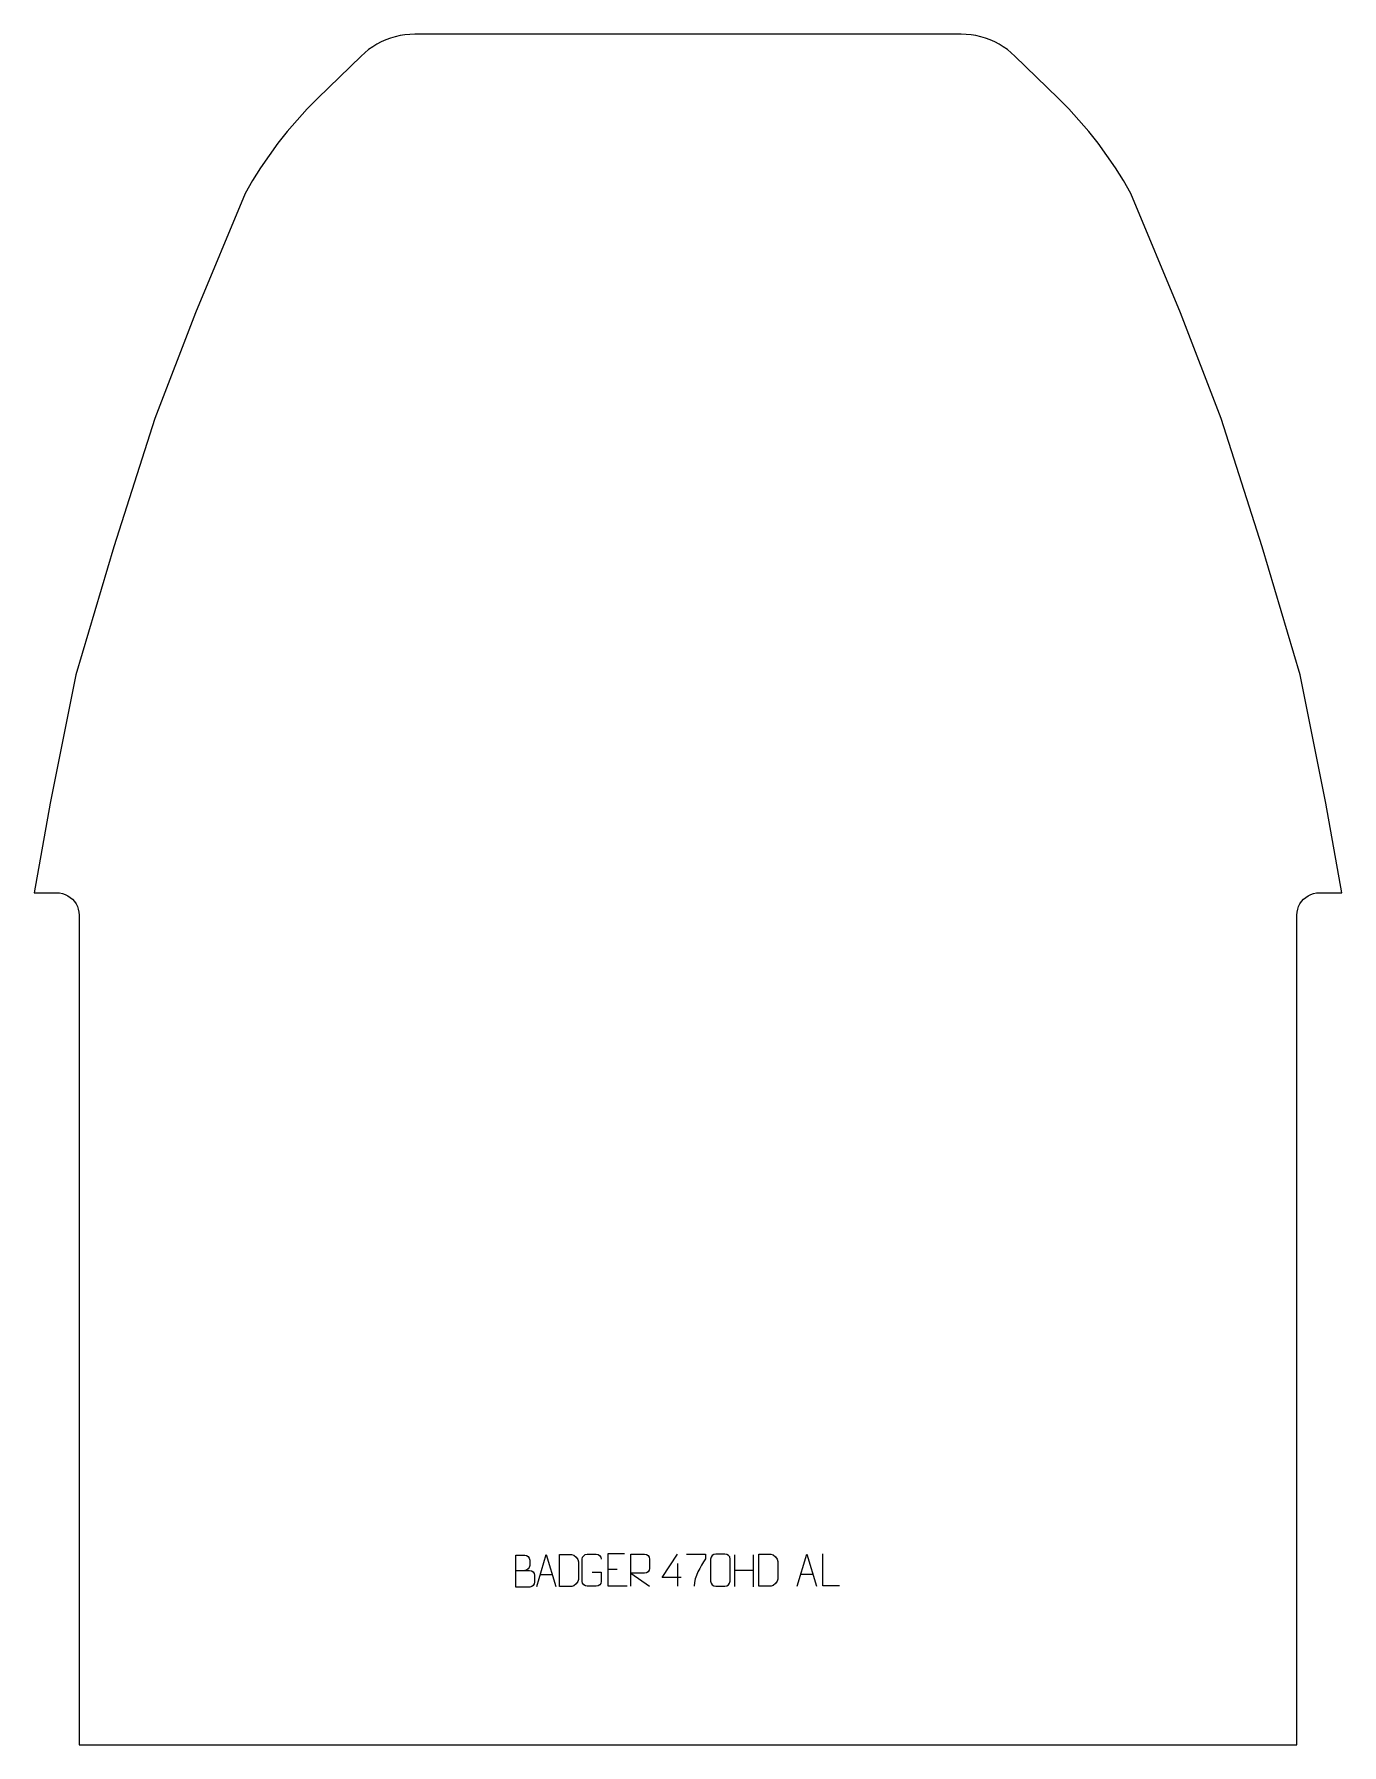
# Model space of a CAD drawing. Header units: millimetres. Extents: x -500 to 520, y 514 to 1849.
import ezdxf

# ---------------------------------------------------------------- set-up
doc = ezdxf.new("R2010")
doc.units = ezdxf.units.MM
doc.header["$MEASUREMENT"] = 0
doc.layers.add('layer 1', color=7, linetype='Continuous')

msp = doc.modelspace()

# ---------------------------------------------------------------- linework, layer by layer
at = {"layer": 'layer 1', "color": 242, "lineweight": 9}
msp.add_open_spline([(-202.9798, 1848.7322), (-202.9798, 1848.7322), (223.1931, 1848.7322), (223.1931, 1848.7322), (223.1931, 1848.7322), (223.1931, 1848.7322), (227.054, 1848.607), (227.054, 1848.607), (227.054, 1848.607), (227.054, 1848.607), (230.9, 1848.2359), (230.9, 1848.2359), (230.9, 1848.2359), (230.9, 1848.2359), (234.7127, 1847.6144), (234.7127, 1847.6144), (234.7127, 1847.6144), (234.7127, 1847.6144), (238.4783, 1846.7508), (238.4783, 1846.7508), (238.4783, 1846.7508), (238.4783, 1846.7508), (242.1814, 1845.6468), (242.1814, 1845.6468), (242.1814, 1845.6468), (242.1814, 1845.6468), (245.8041, 1844.3057), (245.8041, 1844.3057), (245.8041, 1844.3057), (245.8041, 1844.3057), (249.3354, 1842.737), (249.3354, 1842.737), (249.3354, 1842.737), (249.3354, 1842.737), (252.7554, 1840.9411), (252.7554, 1840.9411), (252.7554, 1840.9411), (252.7554, 1840.9411), (256.0541, 1838.9303), (256.0541, 1838.9303), (256.0541, 1838.9303), (256.0541, 1838.9303), (259.2176, 1836.7102), (259.2176, 1836.7102), (259.2176, 1836.7102), (259.2176, 1836.7102), (262.2288, 1834.2911), (262.2288, 1834.2911), (262.2288, 1834.2911), (262.2288, 1834.2911), (265.0799, 1831.6843), (265.0799, 1831.6843), (265.0799, 1831.6843), (265.0799, 1831.6843), (298.8561, 1798.733), (298.8561, 1798.733), (298.8561, 1798.733), (298.8561, 1798.733), (307.108, 1790.3807), (307.108, 1790.3807), (307.108, 1790.3807), (307.108, 1790.3807), (315.0498, 1781.7338), (315.0498, 1781.7338), (315.0498, 1781.7338), (315.0498, 1781.7338), (322.6692, 1772.8016), (322.6692, 1772.8016), (322.6692, 1772.8016), (322.6692, 1772.8016), (329.9562, 1763.5975), (329.9562, 1763.5975), (329.9562, 1763.5975), (329.9562, 1763.5975), (336.9031, 1754.1335), (336.9031, 1754.1335), (336.9031, 1754.1335), (336.9031, 1754.1335), (343.4988, 1744.4191), (343.4988, 1744.4191), (343.4988, 1744.4191), (343.4988, 1744.4191), (349.7361, 1734.4727), (349.7361, 1734.4727), (349.7361, 1734.4727), (349.7361, 1734.4727), (355.6028, 1724.3052), (355.6028, 1724.3052), (355.6028, 1724.3052), (355.6028, 1724.3052), (394.3965, 1631.4065), (394.3965, 1631.4065), (394.3965, 1631.4065), (394.3965, 1631.4065), (426.1065, 1548.7318), (426.1065, 1548.7318), (426.1065, 1548.7318), (426.1065, 1548.7318), (458.1061, 1448.7317), (458.1061, 1448.7317), (458.1061, 1448.7317), (458.1061, 1448.7317), (487.6059, 1348.7315), (487.6059, 1348.7315), (487.6059, 1348.7315), (487.6059, 1348.7315), (507.6046, 1248.7336), (507.6046, 1248.7336), (507.6046, 1248.7336), (507.6046, 1248.7336), (520.1058, 1178.7318), (520.1058, 1178.7318), (520.1058, 1178.7318), (520.1058, 1178.7318), (502.6059, 1178.7318), (502.6059, 1178.7318), (502.6059, 1178.7318), (502.6059, 1178.7318), (500.3215, 1178.5828), (500.3215, 1178.5828), (500.3215, 1178.5828), (500.3215, 1178.5828), (498.0764, 1178.1358), (498.0764, 1178.1358), (498.0764, 1178.1358), (498.0764, 1178.1358), (495.9094, 1177.4007), (495.9094, 1177.4007), (495.9094, 1177.4007), (495.9094, 1177.4007), (493.8554, 1176.3887), (493.8554, 1176.3887), (493.8554, 1176.3887), (493.8554, 1176.3887), (491.9521, 1175.1163), (491.9521, 1175.1163), (491.9521, 1175.1163), (491.9521, 1175.1163), (490.2321, 1173.6057), (490.2321, 1173.6057), (490.2321, 1173.6057), (490.2321, 1173.6057), (488.7216, 1171.8863), (488.7216, 1171.8863), (488.7216, 1171.8863), (488.7216, 1171.8863), (487.4497, 1169.983), (487.4497, 1169.983), (487.4497, 1169.983), (487.4497, 1169.983), (486.4371, 1167.929), (486.4371, 1167.929), (486.4371, 1167.929), (486.4371, 1167.929), (485.7026, 1165.762), (485.7026, 1165.762), (485.7026, 1165.762), (485.7026, 1165.762), (485.255, 1163.5164), (485.255, 1163.5164), (485.255, 1163.5164), (485.255, 1163.5164), (485.1066, 1161.2319), (485.1066, 1161.2319), (485.1066, 1161.2319), (485.1066, 1161.2319), (485.1066, 513.7335), (485.1066, 513.7335), (485.1066, 513.7335), (485.1066, 513.7335), (-464.8933, 513.7335), (-464.8933, 513.7335), (-464.8933, 513.7335), (-464.8933, 513.7335), (-464.8933, 1161.2319), (-464.8933, 1161.2319), (-464.8933, 1161.2319), (-464.8933, 1161.2319), (-465.0439, 1163.5164), (-465.0439, 1163.5164), (-465.0439, 1163.5164), (-465.0439, 1163.5164), (-465.4893, 1165.762), (-465.4893, 1165.762), (-465.4893, 1165.762), (-465.4893, 1165.762), (-466.226, 1167.929), (-466.226, 1167.929), (-466.226, 1167.929), (-466.226, 1167.929), (-467.2386, 1169.983), (-467.2386, 1169.983), (-467.2386, 1169.983), (-467.2386, 1169.983), (-468.5105, 1171.8863), (-468.5105, 1171.8863), (-468.5105, 1171.8863), (-468.5105, 1171.8863), (-470.0194, 1173.6057), (-470.0194, 1173.6057), (-470.0194, 1173.6057), (-470.0194, 1173.6057), (-471.741, 1175.1163), (-471.741, 1175.1163), (-471.741, 1175.1163), (-471.741, 1175.1163), (-473.6443, 1176.3887), (-473.6443, 1176.3887), (-473.6443, 1176.3887), (-473.6443, 1176.3887), (-475.6961, 1177.4007), (-475.6961, 1177.4007), (-475.6961, 1177.4007), (-475.6961, 1177.4007), (-477.8653, 1178.1358), (-477.8653, 1178.1358), (-477.8653, 1178.1358), (-477.8653, 1178.1358), (-480.1087, 1178.5828), (-480.1087, 1178.5828), (-480.1087, 1178.5828), (-480.1087, 1178.5828), (-482.3932, 1178.7318), (-482.3932, 1178.7318), (-482.3932, 1178.7318), (-482.3932, 1178.7318), (-499.8942, 1178.7318), (-499.8942, 1178.7318), (-499.8942, 1178.7318), (-499.8942, 1178.7318), (-487.3935, 1248.7336), (-487.3935, 1248.7336), (-487.3935, 1248.7336), (-487.3935, 1248.7336), (-467.3948, 1348.7315), (-467.3948, 1348.7315), (-467.3948, 1348.7315), (-467.3948, 1348.7315), (-437.8928, 1448.7317), (-437.8928, 1448.7317), (-437.8928, 1448.7317), (-437.8928, 1448.7317), (-405.8937, 1548.7318), (-405.8937, 1548.7318), (-405.8937, 1548.7318), (-405.8937, 1548.7318), (-374.1854, 1631.4065), (-374.1854, 1631.4065), (-374.1854, 1631.4065), (-374.1854, 1631.4065), (-335.3917, 1724.3052), (-335.3917, 1724.3052), (-335.3917, 1724.3052), (-335.3917, 1724.3052), (-329.5233, 1734.4727), (-329.5233, 1734.4727), (-329.5233, 1734.4727), (-329.5233, 1734.4727), (-323.2877, 1744.4191), (-323.2877, 1744.4191), (-323.2877, 1744.4191), (-323.2877, 1744.4191), (-316.692, 1754.1335), (-316.692, 1754.1335), (-316.692, 1754.1335), (-316.692, 1754.1335), (-309.7451, 1763.5975), (-309.7451, 1763.5975), (-309.7451, 1763.5975), (-309.7451, 1763.5975), (-302.4559, 1772.8016), (-302.4559, 1772.8016), (-302.4559, 1772.8016), (-302.4559, 1772.8016), (-294.837, 1781.7338), (-294.837, 1781.7338), (-294.837, 1781.7338), (-294.837, 1781.7338), (-286.8953, 1790.3807), (-286.8953, 1790.3807), (-286.8953, 1790.3807), (-286.8953, 1790.3807), (-278.6444, 1798.733), (-278.6444, 1798.733), (-278.6444, 1798.733), (-278.6444, 1798.733), (-244.8688, 1831.6843), (-244.8688, 1831.6843), (-244.8688, 1831.6843), (-244.8688, 1831.6843), (-242.0177, 1834.2911), (-242.0177, 1834.2911), (-242.0177, 1834.2911), (-242.0177, 1834.2911), (-239.0043, 1836.7102), (-239.0043, 1836.7102), (-239.0043, 1836.7102), (-239.0043, 1836.7102), (-235.843, 1838.9303), (-235.843, 1838.9303), (-235.843, 1838.9303), (-235.843, 1838.9303), (-232.5443, 1840.9411), (-232.5443, 1840.9411), (-232.5443, 1840.9411), (-232.5443, 1840.9411), (-229.1221, 1842.737), (-229.1221, 1842.737), (-229.1221, 1842.737), (-229.1221, 1842.737), (-225.593, 1844.3057), (-225.593, 1844.3057), (-225.593, 1844.3057), (-225.593, 1844.3057), (-221.9703, 1845.6468), (-221.9703, 1845.6468), (-221.9703, 1845.6468), (-221.9703, 1845.6468), (-218.2672, 1846.7508), (-218.2672, 1846.7508), (-218.2672, 1846.7508), (-218.2672, 1846.7508), (-214.5016, 1847.6144), (-214.5016, 1847.6144), (-214.5016, 1847.6144), (-214.5016, 1847.6144), (-210.6866, 1848.2359), (-210.6866, 1848.2359), (-210.6866, 1848.2359), (-210.6866, 1848.2359), (-206.8412, 1848.607), (-206.8412, 1848.607), (-206.8412, 1848.607), (-206.8412, 1848.607), (-202.9798, 1848.7322), (-202.9798, 1848.7322)], degree=3, knots=[0, 0, 0, 0, 0.011764706, 0.011764706, 0.011764706, 0.011764706, 0.023529412, 0.023529412, 0.023529412, 0.023529412, 0.035294118, 0.035294118, 0.035294118, 0.035294118, 0.047058824, 0.047058824, 0.047058824, 0.047058824, 0.058823529, 0.058823529, 0.058823529, 0.058823529, 0.070588235, 0.070588235, 0.070588235, 0.070588235, 0.082352941, 0.082352941, 0.082352941, 0.082352941, 0.094117647, 0.094117647, 0.094117647, 0.094117647, 0.105882353, 0.105882353, 0.105882353, 0.105882353, 0.117647059, 0.117647059, 0.117647059, 0.117647059, 0.129411765, 0.129411765, 0.129411765, 0.129411765, 0.141176471, 0.141176471, 0.141176471, 0.141176471, 0.152941176, 0.152941176, 0.152941176, 0.152941176, 0.164705882, 0.164705882, 0.164705882, 0.164705882, 0.176470588, 0.176470588, 0.176470588, 0.176470588, 0.188235294, 0.188235294, 0.188235294, 0.188235294, 0.2, 0.2, 0.2, 0.2, 0.211764706, 0.211764706, 0.211764706, 0.211764706, 0.223529412, 0.223529412, 0.223529412, 0.223529412, 0.235294118, 0.235294118, 0.235294118, 0.235294118, 0.247058824, 0.247058824, 0.247058824, 0.247058824, 0.258823529, 0.258823529, 0.258823529, 0.258823529, 0.270588235, 0.270588235, 0.270588235, 0.270588235, 0.282352941, 0.282352941, 0.282352941, 0.282352941, 0.294117647, 0.294117647, 0.294117647, 0.294117647, 0.305882353, 0.305882353, 0.305882353, 0.305882353, 0.317647059, 0.317647059, 0.317647059, 0.317647059, 0.329411765, 0.329411765, 0.329411765, 0.329411765, 0.341176471, 0.341176471, 0.341176471, 0.341176471, 0.352941176, 0.352941176, 0.352941176, 0.352941176, 0.364705882, 0.364705882, 0.364705882, 0.364705882, 0.376470588, 0.376470588, 0.376470588, 0.376470588, 0.388235294, 0.388235294, 0.388235294, 0.388235294, 0.4, 0.4, 0.4, 0.4, 0.411764706, 0.411764706, 0.411764706, 0.411764706, 0.423529412, 0.423529412, 0.423529412, 0.423529412, 0.435294118, 0.435294118, 0.435294118, 0.435294118, 0.447058824, 0.447058824, 0.447058824, 0.447058824, 0.458823529, 0.458823529, 0.458823529, 0.458823529, 0.470588235, 0.470588235, 0.470588235, 0.470588235, 0.482352941, 0.482352941, 0.482352941, 0.482352941, 0.494117647, 0.494117647, 0.494117647, 0.494117647, 0.505882353, 0.505882353, 0.505882353, 0.505882353, 0.517647059, 0.517647059, 0.517647059, 0.517647059, 0.529411765, 0.529411765, 0.529411765, 0.529411765, 0.541176471, 0.541176471, 0.541176471, 0.541176471, 0.552941176, 0.552941176, 0.552941176, 0.552941176, 0.564705882, 0.564705882, 0.564705882, 0.564705882, 0.576470588, 0.576470588, 0.576470588, 0.576470588, 0.588235294, 0.588235294, 0.588235294, 0.588235294, 0.6, 0.6, 0.6, 0.6, 0.611764706, 0.611764706, 0.611764706, 0.611764706, 0.623529412, 0.623529412, 0.623529412, 0.623529412, 0.635294118, 0.635294118, 0.635294118, 0.635294118, 0.647058824, 0.647058824, 0.647058824, 0.647058824, 0.658823529, 0.658823529, 0.658823529, 0.658823529, 0.670588235, 0.670588235, 0.670588235, 0.670588235, 0.682352941, 0.682352941, 0.682352941, 0.682352941, 0.694117647, 0.694117647, 0.694117647, 0.694117647, 0.705882353, 0.705882353, 0.705882353, 0.705882353, 0.717647059, 0.717647059, 0.717647059, 0.717647059, 0.729411765, 0.729411765, 0.729411765, 0.729411765, 0.741176471, 0.741176471, 0.741176471, 0.741176471, 0.752941176, 0.752941176, 0.752941176, 0.752941176, 0.764705882, 0.764705882, 0.764705882, 0.764705882, 0.776470588, 0.776470588, 0.776470588, 0.776470588, 0.788235294, 0.788235294, 0.788235294, 0.788235294, 0.8, 0.8, 0.8, 0.8, 0.811764706, 0.811764706, 0.811764706, 0.811764706, 0.823529412, 0.823529412, 0.823529412, 0.823529412, 0.835294118, 0.835294118, 0.835294118, 0.835294118, 0.847058824, 0.847058824, 0.847058824, 0.847058824, 0.858823529, 0.858823529, 0.858823529, 0.858823529, 0.870588235, 0.870588235, 0.870588235, 0.870588235, 0.882352941, 0.882352941, 0.882352941, 0.882352941, 0.894117647, 0.894117647, 0.894117647, 0.894117647, 0.905882353, 0.905882353, 0.905882353, 0.905882353, 0.917647059, 0.917647059, 0.917647059, 0.917647059, 0.929411765, 0.929411765, 0.929411765, 0.929411765, 0.941176471, 0.941176471, 0.941176471, 0.941176471, 0.952941176, 0.952941176, 0.952941176, 0.952941176, 0.964705882, 0.964705882, 0.964705882, 0.964705882, 0.976470588, 0.976470588, 0.976470588, 0.976470588, 1, 1, 1, 1], dxfattribs=at)
at = {"layer": 'layer 1', "color": 250, "lineweight": 9}
for points, knots in [([(-124.2833, 649.7922), (-120.6447, 649.7926), (-117.0576, 649.7926), (-113.4182, 649.7922), (-113.4182, 649.7922), (-111.4428, 649.7749), (-109.5192, 648.0388), (-109.5192, 645.9892), (-109.5192, 645.9892), (-109.5196, 644.8606), (-109.5196, 641.8112), (-109.5192, 640.6823), (-109.5192, 640.6823), (-109.5016, 638.8244), (-111.0437, 636.8105), (-113.3652, 636.8274), (-113.3652, 636.8274), (-117.005, 636.8278), (-120.6444, 636.8278), (-124.2833, 636.8274), (-124.2833, 636.8274), (-124.2833, 645.1457), (-124.2833, 653.4635), (-124.2833, 661.781), (-124.2833, 661.781), (-121.9096, 661.781), (-119.5355, 661.781), (-117.1613, 661.781), (-117.1613, 661.781), (-115.4805, 661.7986), (-113.3837, 659.8881), (-113.366, 657.9257), (-113.366, 657.9257), (-113.3664, 655.8596), (-113.3664, 655.7136), (-113.366, 653.6471), (-113.366, 653.6471), (-113.3487, 651.581), (-115.2032, 649.7749), (-117.2132, 649.7922)], [0, 0, 0, 0, 0.090909091, 0.090909091, 0.090909091, 0.090909091, 0.181818182, 0.181818182, 0.181818182, 0.181818182, 0.272727273, 0.272727273, 0.272727273, 0.272727273, 0.363636364, 0.363636364, 0.363636364, 0.363636364, 0.454545455, 0.454545455, 0.454545455, 0.454545455, 0.545454545, 0.545454545, 0.545454545, 0.545454545, 0.636363636, 0.636363636, 0.636363636, 0.636363636, 0.727272727, 0.727272727, 0.727272727, 0.727272727, 0.818181818, 0.818181818, 0.818181818, 0.818181818, 1, 1, 1, 1]), ([(-107.8987, 637.3155), (-107.8987, 637.3155), (-100.5277, 662.269), (-100.5277, 662.269), (-100.5277, 662.269), (-100.5277, 662.269), (-92.9578, 637.3155), (-92.9578, 637.3155)], [0, 0, 0, 0, 0.333333333, 0.333333333, 0.333333333, 0.333333333, 1, 1, 1, 1]), ([(-90.135, 637.3436), (-87.8032, 637.344), (-82.853, 637.32), (-80.5215, 637.3197), (-80.5215, 637.3197), (-78.5965, 637.2143), (-75.2779, 640.7559), (-75.2891, 642.7732), (-75.2891, 642.7732), (-75.2895, 648.5433), (-75.2895, 650.713), (-75.2891, 656.4823), (-75.2891, 656.4823), (-75.2934, 658.6204), (-78.6679, 662.2805), (-80.8203, 662.267), (-80.8203, 662.267), (-83.146, 662.267), (-87.8703, 662.267), (-90.1964, 662.267), (-90.1964, 662.267), (-90.196, 656.5201), (-90.1347, 643.0909), (-90.135, 637.3436)], [0, 0, 0, 0, 0.142857143, 0.142857143, 0.142857143, 0.142857143, 0.285714286, 0.285714286, 0.285714286, 0.285714286, 0.428571429, 0.428571429, 0.428571429, 0.428571429, 0.571428571, 0.571428571, 0.571428571, 0.571428571, 0.714285714, 0.714285714, 0.714285714, 0.714285714, 1, 1, 1, 1]), ([(-64.7377, 648.4573), (-64.7377, 648.4573), (-57.5696, 648.4573), (-57.5696, 648.4573), (-57.5696, 648.4573), (-57.5696, 648.4573), (-57.5696, 641.2892), (-57.5696, 641.2892), (-57.5696, 641.2892), (-57.7093, 638.9658), (-59.3865, 637.4862), (-61.5343, 637.4754), (-61.5343, 637.4754), (-63.8661, 637.4758), (-66.1981, 637.4758), (-68.5296, 637.4754), (-68.5296, 637.4754), (-70.4545, 637.37), (-72.4267, 639.2545), (-72.4155, 641.2718), (-72.4155, 641.2718), (-72.4151, 647.0419), (-72.4151, 652.8116), (-72.4155, 658.5809), (-72.4155, 658.5809), (-72.4113, 660.719), (-70.6645, 662.4382), (-68.5122, 662.4248), (-68.5122, 662.4248), (-66.1865, 662.4248), (-63.8604, 662.4248), (-61.5343, 662.4248), (-61.5343, 662.4248), (-59.5876, 662.4602), (-57.5962, 660.9687), (-57.5696, 658.531)], [0, 0, 0, 0, 0.1, 0.1, 0.1, 0.1, 0.2, 0.2, 0.2, 0.2, 0.3, 0.3, 0.3, 0.3, 0.4, 0.4, 0.4, 0.4, 0.5, 0.5, 0.5, 0.5, 0.6, 0.6, 0.6, 0.6, 0.7, 0.7, 0.7, 0.7, 0.8, 0.8, 0.8, 0.8, 1, 1, 1, 1]), ([(-39.4658, 662.6719), (-39.4658, 662.6719), (-52.3397, 662.6719), (-52.3397, 662.6719), (-52.3397, 662.6719), (-52.3397, 662.6719), (-52.3397, 637.7183), (-52.3397, 637.7183), (-52.3397, 637.7183), (-52.3397, 637.7183), (-37.4739, 637.7183), (-37.4739, 637.7183)], [0, 0, 0, 0, 0.25, 0.25, 0.25, 0.25, 0.5, 0.5, 0.5, 0.5, 1, 1, 1, 1]), ([(-34.5939, 637.4728), (-34.5939, 637.4728), (-34.5939, 662.4263), (-34.5939, 662.4263), (-34.5939, 662.4263), (-30.9991, 662.4263), (-27.4036, 662.4263), (-23.8084, 662.4263), (-23.8084, 662.4263), (-21.4831, 662.3886), (-19.9258, 660.8986), (-19.9299, 658.5322), (-19.9299, 658.5322), (-19.9303, 656.4967), (-19.9303, 653.4373), (-19.9299, 651.4013), (-19.9299, 651.4013), (-19.9364, 649.5258), (-21.7487, 647.584), (-23.7582, 647.5649), (-23.7582, 647.5649), (-23.7582, 647.5649), (-34.5939, 647.5649), (-34.5939, 647.5649), (-34.5939, 647.5649), (-34.5939, 647.5649), (-19.9392, 637.4728), (-19.9392, 637.4728)], [0, 0, 0, 0, 0.125, 0.125, 0.125, 0.125, 0.25, 0.25, 0.25, 0.25, 0.375, 0.375, 0.375, 0.375, 0.5, 0.5, 0.5, 0.5, 0.625, 0.625, 0.625, 0.625, 0.75, 0.75, 0.75, 0.75, 1, 1, 1, 1]), ([(4.8754, 644.3661), (4.8754, 644.3661), (-10.0634, 644.3661), (-10.0634, 644.3661), (-10.0634, 644.3661), (-10.0634, 644.3661), (1.9081, 662.4366), (1.9081, 662.4366)], [0, 0, 0, 0, 0.333333333, 0.333333333, 0.333333333, 0.333333333, 1, 1, 1, 1]), ([(8.917, 662.5339), (8.917, 662.5339), (23.8503, 662.5339), (23.8503, 662.5339), (23.8503, 662.5339), (23.85, 661.2843), (23.85, 660.0347), (23.8503, 658.7849), (23.8503, 658.7849), (19.8243, 652.7878), (14.8703, 644.9542), (14.8703, 637.5754)], [0, 0, 0, 0, 0.25, 0.25, 0.25, 0.25, 0.5, 0.5, 0.5, 0.5, 1, 1, 1, 1]), ([(31.7747, 662.5539), (34.1595, 662.5539), (36.5447, 662.5539), (38.9299, 662.5539), (38.9299, 662.5539), (40.9261, 662.5895), (42.9681, 661.0952), (42.9954, 658.6531), (42.9954, 658.6531), (42.995, 652.8957), (42.995, 647.1379), (42.9954, 641.3797), (42.9954, 641.3797), (42.8521, 639.0521), (41.1323, 637.5698), (38.9299, 637.559), (38.9299, 637.559), (36.5388, 637.5594), (34.1476, 637.5594), (31.7568, 637.559), (31.7568, 637.559), (29.7829, 637.4534), (27.7606, 639.3413), (27.7721, 641.3623), (27.7721, 641.3623), (27.7725, 647.1429), (27.7725, 652.9232), (27.7721, 658.703), (27.7721, 658.703), (27.7765, 660.845), (29.5675, 662.5675), (31.7747, 662.5539)], [0, 0, 0, 0, 0.111111111, 0.111111111, 0.111111111, 0.111111111, 0.222222222, 0.222222222, 0.222222222, 0.222222222, 0.333333333, 0.333333333, 0.333333333, 0.333333333, 0.444444444, 0.444444444, 0.444444444, 0.444444444, 0.555555556, 0.555555556, 0.555555556, 0.555555556, 0.666666667, 0.666666667, 0.666666667, 0.666666667, 0.777777778, 0.777777778, 0.777777778, 0.777777778, 1, 1, 1, 1]), ([(65.4141, 637.5929), (67.7459, 637.5933), (72.6961, 637.5693), (75.0276, 637.569), (75.0276, 637.569), (76.9526, 637.4636), (80.2712, 641.0052), (80.26, 643.0225), (80.26, 643.0225), (80.2596, 648.7926), (80.2596, 650.9623), (80.26, 656.7316), (80.26, 656.7316), (80.2557, 658.8697), (76.8812, 662.5298), (74.7288, 662.5163), (74.7288, 662.5163), (72.4031, 662.5163), (67.6788, 662.5163), (65.3527, 662.5163), (65.3527, 662.5163), (65.3531, 656.7694), (65.4144, 643.3402), (65.4141, 637.5929)], [0, 0, 0, 0, 0.142857143, 0.142857143, 0.142857143, 0.142857143, 0.285714286, 0.285714286, 0.285714286, 0.285714286, 0.428571429, 0.428571429, 0.428571429, 0.428571429, 0.571428571, 0.571428571, 0.571428571, 0.571428571, 0.714285714, 0.714285714, 0.714285714, 0.714285714, 1, 1, 1, 1]), ([(95.3359, 637.5648), (95.3359, 637.5648), (102.7069, 662.5183), (102.7069, 662.5183), (102.7069, 662.5183), (102.7069, 662.5183), (110.2768, 637.5648), (110.2768, 637.5648)], [0, 0, 0, 0, 0.333333333, 0.333333333, 0.333333333, 0.333333333, 1, 1, 1, 1]), ([(128.3515, 637.8265), (128.3515, 637.8265), (115.4024, 637.8265), (115.4024, 637.8265), (115.4024, 637.8265), (115.4024, 637.8265), (115.4024, 662.7801), (115.4024, 662.7801)], [0, 0, 0, 0, 0.333333333, 0.333333333, 0.333333333, 0.333333333, 1, 1, 1, 1])]:
    msp.add_open_spline(points, degree=3, knots=knots, dxfattribs=at)
for points in [[(1.9081, 655.1272), (1.9081, 655.1272), (1.9081, 637.4625), (1.9081, 637.4625)], [(46.3104, 661.9886), (46.3104, 661.9886), (46.3104, 637.2111), (46.3104, 637.2111)], [(60.9537, 661.9886), (60.9537, 661.9886), (60.9537, 637.0351), (60.9537, 637.0351)], [(-105.1761, 646.5649), (-105.1761, 646.5649), (-95.6804, 646.5649), (-95.6804, 646.5649)], [(-52.3397, 650.7922), (-52.3397, 650.7922), (-45.1716, 650.7922), (-45.1716, 650.7922)], [(46.3104, 650.1063), (46.3104, 650.1063), (60.9537, 650.1067), (60.9537, 650.1067)], [(98.0585, 646.8142), (98.0585, 646.8142), (107.5542, 646.8142), (107.5542, 646.8142)]]:
    msp.add_open_spline(points, degree=3, dxfattribs=at)

doc.saveas('drawing.dxf')
